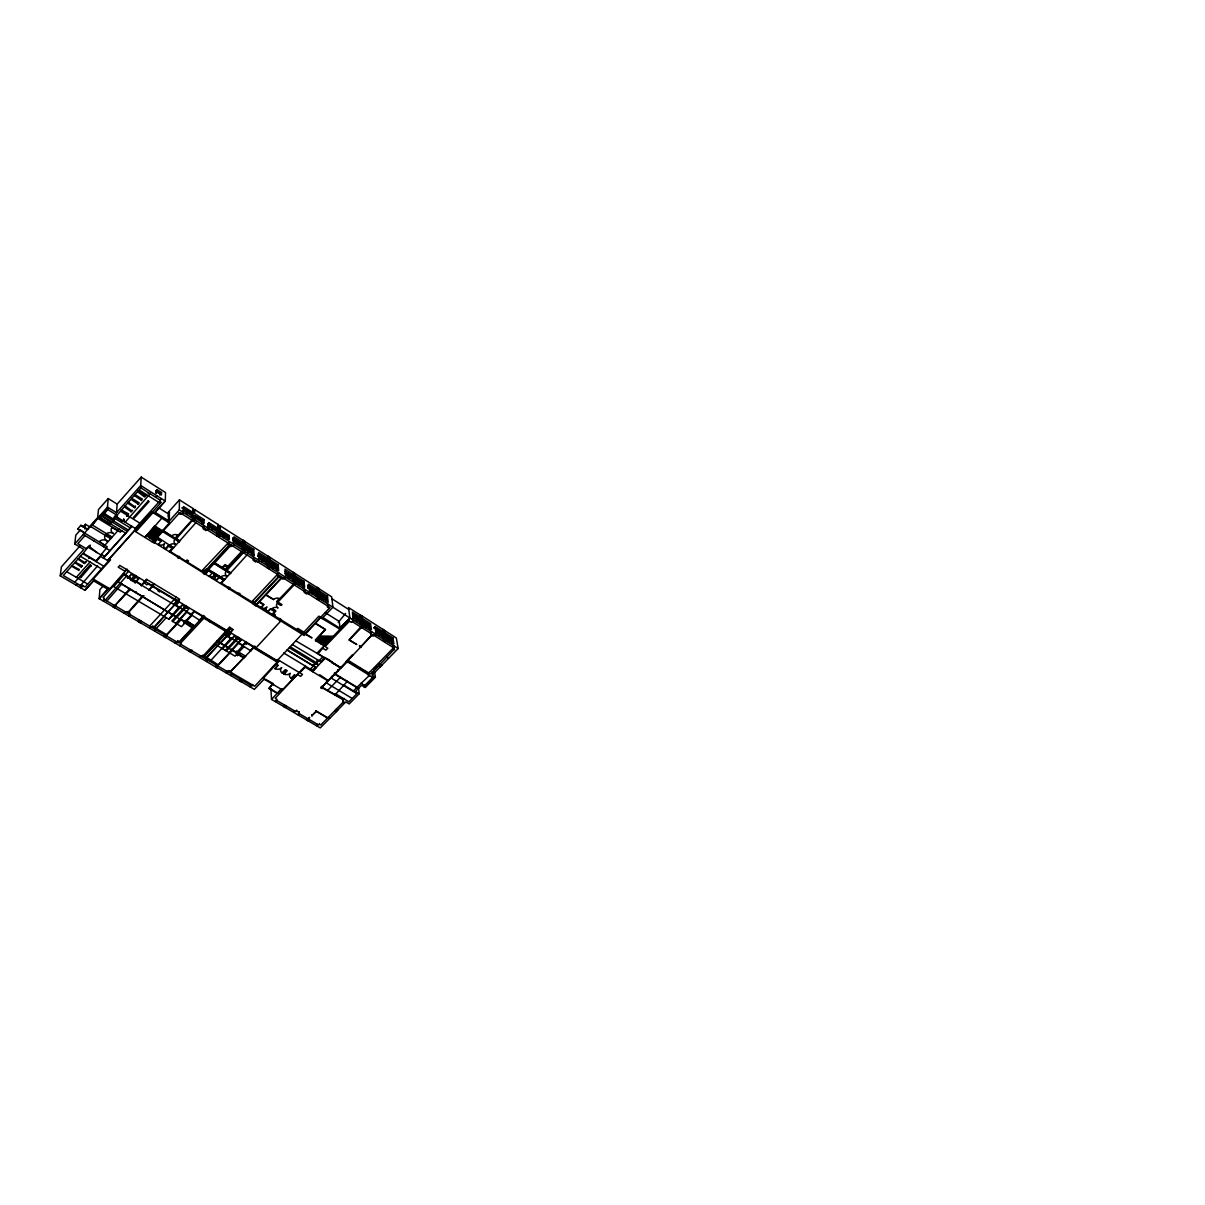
<?xml version="1.0" encoding="UTF-8"?>
<svg xmlns="http://www.w3.org/2000/svg" width="1205" height="1205" viewBox="0 0 1205 1205"><rect width="100%" height="100%" fill="white"/><g stroke="black" fill="none" stroke-linecap="round" stroke-linejoin="round"><path stroke-width="1.5" d="M196.264 522.277L169.845 551.98M194.638 517.532L194.638 519.656L218.406 534.719L218.286 532.535L217.141 533.499M194.788 509.399L194.653 513.586L204.037 519.551L204.052 523.512L183.416 510.423L183.476 506.492L192.936 512.502L191.625 516.162M245.986 641.934L242.883 645.217L226.254 635.261L229.357 631.962L228.86 630.471M192.725 520.033L176.261 538.831M192.921 516.448L192.905 518.557L179.289 509.926L179.455 499.864L192.951 508.465L192.936 512.502M191.61 519.988L193.041 518.421L192.951 508.465M199.759 620.319L190.541 614.294M190.827 613.993L190.541 614.987M191.565 517.171C194.08 513.541 184.169 507.29 187.046 514.294L186.865 510.619L182.392 508.194M191.881 650.067L190.511 652.251L188.854 651.287L190.224 649.826M192.303 519.762L175.84 537.882M184.998 621.117L188.613 624.401M185.404 620.68L184.546 621.464L180.102 618.632M186.67 514.339L186.7 510.8M185.826 620.214L194.442 626.043M192.197 627.895L183.928 622.277M181.142 643.786L179.891 645.835M179.56 606.612L168.685 619.084M178.927 512.893L180.268 514.399L181.172 513.39M177.647 601.596L175.358 604.097M178.717 540.683L179.229 541.678M178.973 540.397L175.026 538.62L177.994 535.171M177.09 642.129L177.918 640.548M176.774 601.702L175.659 601.747L176.472 600.843M177.15 599.909L174.017 603.991L191.203 614.279L194.321 610.92M175.252 538.756L177.978 535.186M174.981 604.503L168.7 611.312M168.384 611.658L154.406 627.504L166.591 634.628M168.504 515.439L168.474 520.635M168.489 545.398L168.881 544.976M168.308 522.277L169.272 521.193L169.348 514.52L158.518 507.697M166.847 635.412L165.462 637.596L163.775 636.617L165.145 635.14M179.455 499.864L168.474 512.05L168.384 515.589L169.348 514.52M163.036 530.471L171.351 536.33L172.044 535.592A4.895 4.037 1.1 0 1 177.632 535.02L178.144 535.276M155.144 512.336L165.281 501.069L165.552 492.589L141.196 477.09L117.171 504.112L116.508 512.712L107.471 507.124L108.224 498.554L117.171 504.112M162.193 517.758L145.007 537.46M161.515 492.529L160.205 493.975L155.822 491.188L157.117 489.742L161.515 492.529L161.425 494.999L156.304 491.474L156.228 493.161M159.527 500.678L161.154 502.38L136.858 529.432L115.906 516.508M159.843 494.863L160.039 493.839L160.009 494.683M322.609 686.91C317.879 686.534 323.934 690.721 322.624 686.925M151.996 627.444L152.824 625.847M157.147 536.993L173.595 547.853M157.117 489.742L156.048 493.071M151.559 586.654C152.267 581.729 155.279 589.516 151.604 585.976M107.787 560.656L151.845 511.282M345.986 661.5C349.089 665.13 347.823 657.614 346.061 662.148L328.197 680.539L319.762 674.785M150.459 493.297L125.154 522.217M142.311 596.159L127.459 613.074M142.552 595.888L143.711 595.857M143.772 582.331L146.844 584.892L147.914 583.702L151.303 585.735M146.212 535.487L153.427 540.623M122.292 520.997L124.266 519.732L122.82 521.328L115.575 516.87L141.241 487.453M116.508 512.712L140.729 485.51L141.196 477.09M138.304 490.751L145.654 495.797M129.718 588.673L114.852 605.693M129.131 588.326L129.387 588.959M134.945 494.517L142.009 498.93M131.601 498.283L139.283 502.922L138.063 504.277M126.841 575.689L105.317 600.105M127.097 569.091L109.836 588.838L93.297 579.063L110.544 559.873L109.459 558.487M136.436 581.503L135.276 582.768L127.489 577.391M131.194 526.239L131.375 527.052M128.257 502.033L134.915 506.883L135.502 506.221M180.509 619.581L165.778 635.502L103.54 599.066L104.353 598.177L103.088 597.424L123.799 573.866M124.386 574.213L113.782 586.579M121.81 583.973L106.914 601.039M123.618 519.521L123.769 518.722M124.913 505.784L131.571 510.619L132.64 510.348L130.863 511.748M115.334 605.241L130.11 589.637M117.156 581.202L193.026 627.022M115.951 605.603L114.52 607.817L112.773 606.808L114.159 605.287M121.163 510.001L127.82 514.821L126.555 516.237M116.388 514.189L113.782 517.713L114.882 518.391M114.114 518.647L113.948 519.445L117.427 515.529L106.838 508.992L99.187 517.623L109.775 524.115L111.206 522.518M106.07 547.537L107.29 546.799L77.723 528.92L80.916 525.29L87.709 529.402L80.916 525.29M106.658 547.883L100.919 554.903M112.909 606.657L99.141 598.614L99.94 589.546L103.479 585.63M108.043 509.037L100.331 518.331M97.62 565.838L80.479 585.57M100.678 515.348L111.658 522.789M79.816 577.255L90.315 564.919L91.203 565.446L80.72 577.782L79.892 576.562L80.78 577.075M88.387 547.386L101.145 555.038L95.933 560.852L83.175 553.231L88.462 546.693M97.123 552.628L88.929 546.166M84.922 529.115L85.434 524.265L90.134 527.142L98.418 517.804M93.568 580.84L85.013 590.36L60.25 575.87L83.823 549.405L74.77 543.982L75.779 535.171L80.615 529.718M60.25 575.87L61.38 566.862L79.831 546.106M202.124 616.373L203.238 615.454L204.714 616.342L203.253 617.532L202.124 616.373L202.214 617.683M229.327 631.39C227.655 634.417 225.305 629.251 228.845 630.456M229.116 632.248C230.592 636.24 232.911 629.733 228.769 632.128M179.184 601.943L178.912 600.452L177.075 600.677L177.331 602.169L179.184 601.943L176.111 605.241M205.227 573.685C201.19 567.676 203.69 580.298 208.088 570.552M228.363 587.935C229.025 592.032 232.158 586.594 228.272 587.317M252.929 603.072C253.562 607.109 256.71 601.747 252.839 602.455M255.159 604.458C255.129 608.721 259.723 602.786 254.963 604.323M279.063 619.189C279.665 623.136 282.798 617.864 278.957 618.557M174.951 539.238L174.62 539.644A4.624 3.826 0.9 0 0 175.779 544.539A4.579 3.766 0.9 0 0 169.8 544.961L165.688 549.435M345.579 613.481L338.244 622.413M268.956 688.492L272.887 683.642L268.956 688.492L277.421 693.462L281.533 689.2L280.178 689.893M279.229 691.068L271.532 699.427L283.672 706.522M226.284 571.155L225.953 571.562A4.519 3.705 -2.1 0 0 226.977 576.291A4.474 3.66 -2 0 0 221.163 576.728L220.771 577.09M104.248 513.255L107.667 509.354M83.025 526.992L85.434 524.265M108.224 498.554L98.464 509.564L97.695 517.548L87.769 528.739M74.77 543.982L107.471 507.124M96.174 520.183L93.463 523.633M85.028 535.547L77.843 543.636L86.218 548.652L90.375 545.157L88.869 546.844M93.388 540.593L94.065 541.015M110.649 523.919L115.334 518.677L130.276 527.88M106.793 540.744L106.974 540.834A5.302 4.338 3.7 0 1 105.453 534.794L110.393 537.023L106.025 534.146A5.302 4.338 3.7 0 1 113.481 533.574A5.302 4.353 3.7 0 1 111.96 527.504L116.734 529.929M89.516 557.674L88.809 558.472L90.059 558.005M128.604 513.933L121.524 510.197M144.962 495.632L145.82 495.617L144.585 496.987L137.852 491.881M79.259 569.513L72.014 565.748M81.338 567.178L74.831 562.584M82.422 565.973L75.207 562.163M84.501 563.639L77.963 559.075M86.398 561.53L85.088 562.645L78.34 558.653M141.392 500.557L141.904 499.066M148.426 492.679L147.432 492.86M116.569 529.808L111.96 527.504M103.63 544.585L99.533 541.422A5.302 4.323 3.7 0 1 106.989 540.834M76.307 577.331L89.983 562.027M103.54 546.724L119.235 529.176M74.74 582.211L90.315 564.919M121.705 530.697L120.395 532.158L97.635 518.225M96.084 561.605L100.723 556.424L108.45 561.063L85.148 587.016L81.232 584.726M76.005 585.088L77.256 583.687M155.581 497.198L156.876 495.737M103.314 557.975L131.737 526.269M103.479 558.081L131.902 526.374M80.464 587.694L81.714 586.293M159.994 500L161.289 498.539M83.446 586.022L82.693 586.865L63.308 575.523L82.784 553.667L103.826 566.214M135.201 528.408L160.446 500.286L141.211 488.115M107.637 560.566L136.044 528.935M152.96 512.667L136.075 531.45L134.93 530.742M84.907 590.284L94.412 579.726M154.059 513.36L165.175 500.994M154.541 526.133L145.594 536.797M168.354 516.237L169.438 515.243L168.474 516.312M156.198 531.315L149.751 538.484M99.141 598.614L107.682 589.17M169.167 521.132L179.289 509.926M99.262 598.689L108.736 588.191M152.252 541.919L169.393 522.955L151.815 511.944M153.351 541.828L179.831 512.547L330.004 607.531L304.428 634.282L221.449 583.145L247.296 554.571M125.305 574.845L128.89 570.884L119.792 565.416L118.211 567.178L125.471 571.532M103.299 601.039L104.549 599.668M182.091 513.978L183.386 512.532M127.444 578.084L128.604 576.818M127.625 578.189L131.586 574.077L127.775 578.28M158.292 544.434L161.274 540.955L156.695 538.123M130.893 580.132L135.171 575.418M131.932 580.765L136.21 576.035M134.96 582.572L138.921 578.46L135.111 582.663M174.846 539.358L175.704 538.424M193.327 521.087L194.758 519.506L193.041 518.421M194.999 516.192L198.012 517.819M198.222 517.819L202.53 520.967L202.545 524.401M169.318 551.664L173.159 547.447L169.544 545.217M178.461 541.617L179.319 540.683M169.559 551.815L173.309 547.688M178.777 541.678L179.56 540.819M134.855 591.911L135.713 591.836M135.05 592.559L135.879 591.67M141.241 585.766L146.905 579.545M202.53 520.967L204.037 519.551M124.175 613.255L125.425 611.884M202.771 527.052L204.067 525.636M126.344 612.426L127.158 611.522L130.05 613.225L129.236 614.113M216.855 533.469L216.795 530.019L218.21 528.558L208.992 522.714L207.712 524.13L217.156 529.854L207.878 523.949L207.953 527.82M154.119 583.883L149.074 589.998M143.726 595.662L127.805 613.285M148.908 590.164L154.466 584.079M206.748 529.567L205.874 530.531L203.012 528.724L203.886 527.097M129.146 616.162L130.396 614.791M207.772 530.215L209.068 528.799M212.517 526.901L212.366 530.336M212.532 527.037L216.795 530.019M218.21 528.558L218.256 524.356L218.451 534.523L217.111 536.135M185.901 561.229L187.046 559.964L188.583 560.912L187.438 562.163M208.992 522.714L209.037 526.675L229.312 539.524L229.191 535.547L219.882 529.628L219.928 525.425L220.154 535.592L218.813 537.204M139.825 620.319L138.455 621.81L140.157 622.804L141.527 621.313M223.452 533.845L227.85 536.767M227.971 539.192L227.896 536.948L229.191 535.547M149.691 626.088L176.276 597.198M149.646 628.151L150.896 626.796M229.372 541.663L202.139 570.552M228.875 545.353L205.076 571.185L203.856 570.432L202.696 572.239M204.971 572.164L207.034 569.227M213.692 561.997L207.426 569.498L224.386 579.982M230.411 544.539L214.023 562.328L230.968 572.872M231.164 545.021L205.242 573.143L170.221 551.559M154.707 629.025L155.505 628.136M231.857 545.458L230.833 546.573L228.137 544.871L229.146 543.078M155.43 629.447L166.29 617.668M154.632 631.058L155.882 629.718M233.017 546.196L234.312 544.796M237.174 542.837L233.032 540.322M237.551 542.928L241.738 545.85L241.889 549.314M168.851 619.189L182.814 604.85A4.519 3.645 -0.8 0 1 184.199 607.35L184.169 607.817A4.519 3.645 -0.8 0 1 183.371 609.564A4.458 3.6 -1.2 0 1 184.681 608.645L185.193 608.435A4.458 3.6 -1.2 0 1 189.095 608.615L175.93 623.377M182.512 604.639L169.001 619.265L113.195 586.233M209.534 576.02L212.502 572.631M218.451 534.523L243.485 550.595L243.049 540.367L244.736 541.226L245.187 551.453L243.772 552.99M243.591 544.826L252.628 550.564L252.914 556.168L254.059 555.219L253.743 549.36L244.705 543.606L244.736 541.226M185.841 605.829L171.863 620.967L181.473 626.66L191.957 615.363L186.519 612.11M211.944 577.918L215.093 574.499M241.738 545.85L232.972 539.885M176.276 617.065L117.427 581.548M221.976 567.826L225.034 564.543L228.814 566.892L225.621 570.101M222.142 567.932L222.458 567.585A4.76 3.916 -1.9 0 1 227.233 566.305L228.814 566.892M172.872 621.554L186.85 606.431M213.496 578.882L216.659 575.463M224.823 569.604L241.512 551.559M242.19 551.995L243.621 550.459L243.169 540.232M176.246 623.557L187.106 611.824M209.399 575.93L209.881 576.186A4.534 3.72 -1.3 0 0 212.683 576.638L213.255 576.547A4.534 3.72 -1.3 0 0 215.68 575.267A4.474 3.675 -1.7 0 0 214.836 577.029L214.806 577.511A4.474 3.675 -1.7 0 0 216.147 580.042L219.415 576.879M216.584 580.358L219.596 577.014M225.938 570.296L226.239 569.272M242.868 552.417L226.495 569.423M180.931 619.837L166.2 635.758L178.31 642.837L194.11 625.847M226.932 570.357L243.29 552.688M220.394 577.511L223.889 579.665M247.838 549.601L248.215 553.321M248.004 549.555L243.726 547.115M220.575 583.25L223.512 580.087L206.01 569.272L203.058 571.773M183.913 622.985L194.442 611.628L202.711 616.599L199.428 620.123M253.743 549.36L252.463 550.73L243.425 544.991M248.381 553.155C244.223 542.777 264.016 561.635 243.666 546.678M252.704 555.897L252.357 552.598M174.77 642.837L176.02 641.497M252.869 558.743L254.165 557.358M253.969 559.436L253.125 560.34L255.806 562.027L256.635 561.123M192.152 626.495L193.267 626.751M179.44 642.175L203.344 616.478M204.714 617.291L180.012 643.832L217.307 665.672L238.861 642.807M257.945 561.952L259.226 560.566M257.81 556.047L262.042 558.337L262.298 562.253M262.253 558.608L266.365 561.485L266.576 564.964M243.832 550.414L244.976 549.45L245.067 551.604L268.233 566.275L267.691 555.851L293.553 572.541L293.749 574.8L292.469 576.156L285.163 571.516L292.634 575.99M208.661 621.268L209.625 620.244M210.107 622.126L210.77 621.434L226.826 631.058L226.796 631.992L202.485 617.397M266.365 561.485L257.795 555.791M237.792 593.206L239.87 593.417L239.223 594.095M266.953 567.645L268.369 566.139L267.691 555.851M268.579 568.685L269.995 567.163L269.302 556.876L269.86 567.299L294.457 582.889L294.261 580.72M272.601 565.16L269.739 563.624M269.333 559.271L278.204 564.919L276.924 566.275L269.528 561.575M269.694 561.41L277.09 566.109L277.21 569.784M199.653 657.388L200.904 656.077M251.755 601.822L278.807 572.962M252.086 602.018L252.719 601.34L254.345 602.349L278.641 576.457M225.199 631.028L225.757 629.733M202.771 655.128L201.958 655.987M202.289 656.891L229.748 626.901M203.027 657.312L230.501 628.046M254.571 602.786L279.048 576.713M203.434 657.553L230.908 628.287M205.332 658.668L232.806 629.417M256.605 604.082L281.081 578.008M205.739 658.909L220.394 642.581M220.711 642.958L233.198 629.673L229.763 627.594M257.042 604.292L259.12 602.093L263.639 604.895L260.732 607.983M281.488 578.264L266.049 594.713L273.671 599.442A4.654 3.796 -4.7 0 1 279.394 598.524L276.804 601.943L280.705 605.196M228.257 636.466L231.36 633.167M207.17 659.738L207.968 658.879M283.762 578.28L282.919 579.168L277.587 575.794L278.37 574.228M206.537 661.409L207.772 660.099M284.335 578.656L285.63 577.285M210.001 661.394L231.571 637.746M293.553 572.541L331.676 596.837L332.926 607.245L321.961 618.542M234.373 635.758L222.292 648.591L234.809 636.044A4.413 3.54 -3.5 0 1 236.075 638.936L235.984 639.373A4.413 3.54 -3.5 0 1 235.261 640.623A4.353 3.494 -3.8 0 1 237.069 639.524L237.596 639.373A4.353 3.494 -3.8 0 1 240.864 639.674L229.251 652.718M260.581 607.907L263.925 604.428L259.497 601.687L265.733 595.044L273.565 599.623M288.552 578.882L288.417 575.222L292.604 577.873M295.135 573.55L296.084 583.913L319.958 598.81L318.542 600.286M225.365 650.414L237.912 637.099M228.257 647.718L217.277 640.909M226.344 650.986L238.876 637.686M216.704 665.326L215.334 666.757L190.631 652.116M279.711 598.674L277.014 601.536L293.719 583.943M293.674 572.405L294.592 582.753L293.116 583.566M229.116 652.643L241.331 639.93M267.374 612.08L270.281 608.992L274.589 611.658L271.682 614.746M267.51 612.17L270.764 608.645L275.463 610.739L272.36 608.42A4.353 3.555 -4.8 0 1 278.054 607.968A4.398 3.6 -5 0 1 277.12 603.374L281.262 605.407L282 604.624L277.918 602.093L294.171 584.877M232.354 650.399L217.713 665.913L229.462 672.797L245.398 655.957M216.96 667.706L215.469 666.636L216.96 667.706L218.301 665.552M294.773 585.253L296.189 583.762L294.592 582.753M298.93 585.449L298.554 581.518L298.735 585.329M298.569 581.654L294.442 579.304M236.602 651.137L236.255 651.498M250.791 650.805L242.506 645.609M245.549 656.168L243.802 658.02L235.954 653.351L246.061 641.919M302.771 582.693L294.065 577.165L295.33 575.824L304.037 581.352L302.576 582.708L302.741 584.32M247.206 643.304L246.151 644.419L244.992 643.048M303.103 588.1L302.892 584.154L294.577 578.867M273.957 616.147L275.282 614.746L273.49 613.631L275.87 611.116L271.984 608.766M240.051 654.556L231.857 649.585M308.766 584.365L307.486 585.705L316.102 591.173L317.382 589.832L308.766 584.365L309.354 590.284L328.182 602.229L327.489 596.279L318.933 590.827M225.938 672.751L227.158 670.733M303.54 590.796L304.82 589.441M307.862 587.573L307.862 585.796M228.257 672.089L229.04 670.522M308.043 587.679L311.824 590.33L312.185 593.854M243.033 656.74L244.329 657.102M250.233 650.866L253.713 647.206M250.535 650.911L254.074 646.603M252.794 684.455L252.026 686.007L230.742 673.535L231.526 671.983M307.38 593.237L306.688 593.975L304.232 592.423L304.865 590.992M255.957 647.929L281.563 620.168M230.742 675.568L231.978 674.273M308.299 593.809L309.58 592.453M311.975 590.164L312.381 593.975M312.17 590.299L316.282 592.905M317.261 587.422L318.376 597.816L319.958 598.81L318.813 588.417L317.261 587.422L318.256 597.951M315.921 591.188L316.508 596.58M318.813 588.417L319.822 598.945L361.907 625.606L361.59 623.422M316.102 592.8L308.013 587.407M240.744 679.409L239.388 680.825L240.985 681.759L242.341 680.328M316.975 599.292L318.376 597.816M322.338 596.746L326.6 599.322L318.045 594.035M327.489 596.279L326.043 597.605L326.224 599.231L318.21 593.869M296.746 629.552L297.816 628.423L305.498 633.167M326.555 601.672L326.374 597.439L319.25 592.905M249.812 686.714L251.032 685.434M327.158 605.738L328.438 604.398M126.615 570.281L277.12 660.641L319.009 616.056M229.055 671.245L254.707 686.278L277.572 661.605M305.061 666.35L282.347 689.923L263.051 678.52L279.44 660.626M264.272 679.002L254.36 689.381L241.105 681.623M264.603 679.454L263.157 677.647M276.472 663.729L277.918 665.281L274.921 668.67L277.948 665.506L276.337 663.865M282.211 673.023L285.314 669.92L286.895 670.869L283.883 674.017L286.865 670.643L285.525 669.829L282.211 673.023A4.865 3.871 -6.1 0 1 281.729 667.555A4.88 3.886 -5.7 0 1 274.921 668.67M273.58 684.741L271.938 683.732M320.259 636.511L315.755 641.181L320.861 636.511M327.248 636.556L320.56 643.681M295.782 675.975L294.427 675.162L291.113 678.34L294.216 675.252M322.925 617.547L340.126 628.347L349.917 618.014L348.516 607.561L360.416 615.137L360.732 617.427L359.301 618.752M350.022 618.075L339.087 628.633M348.787 620.168L317.005 653.17M296.626 710.152L295.888 711.688L276.231 700.18L277.029 699.352L275.207 698.282L297.831 674.032M297.891 674.74L300.617 676.367L302.485 674.438L299.759 672.812L305.196 667.163L305.001 665.642M372.134 634.93L340.925 667.841L318.03 653.833L323.106 647.793M323.181 648.501L325.892 650.158L327.775 648.215L325.064 646.543L349.45 621.223M348.878 620.861L351.257 622.352L352.071 621.509L371.517 633.8L370.688 634.643L373.143 636.195L373.851 634.658M275.177 701.551L276.412 700.286M352.252 621.614L353.517 620.289M355.596 618.12L356.288 621.795M355.791 618.24L356.439 621.629M360.416 615.137L362.042 615.966L363.428 626.57L384.606 639.976L384.244 637.776M312.472 665.311L312.728 665.085A4.233 3.374 -7.3 0 1 315.71 664.015L316.252 664.015A4.233 3.374 -7.3 0 1 318.24 664.618A4.263 3.419 -7.5 0 1 317.005 663.232L316.855 662.81A4.263 3.419 -7.5 0 1 317.412 660.235L317.623 659.979M362.042 615.966L396.34 638.017L398.147 648.561L381.593 665.461M322.579 657.132L310.303 669.061M359.542 620.379L353.05 615.996M359.753 620.635L352.945 616.433M320.846 661.937L324.266 657.614M312.667 671.155L316.072 667.63L287.151 650.143M325.184 658.216L321.374 662.148L292.438 644.615M284.892 705.256L283.552 706.642L285.088 707.546L286.428 706.145M360.641 626.916L362.042 625.47L360.536 615.002M356.65 644.374L348.893 640.021L361.108 626.6M361.515 627.474L349.435 639.87L356.665 644.464M362.163 627.88L363.564 626.434L362.042 625.47M365.763 624.19L365.959 627.91M340.277 667.314L332.008 662.901L332.249 661.876M362.253 618.391L370.522 623.648L369.091 624.973L369.498 626.434L361.59 621.418M361.47 621.855L369.709 626.69L361.425 621.434M381.849 633.077L383.28 631.766L375.086 626.555L373.821 627.85L382.015 633.062L382.889 638.379M293.628 712.351L294.863 711.086M370.492 633.152L371.758 631.842M360.611 646.302L360.747 647.431L359.406 645.549M327.805 680.162L322.533 686.986L322.533 686.202M352.237 654.993L347.447 659.933M358.638 688.206L335.216 673.941L347.191 661.605L369.498 675.357L357.463 686.835M352.628 655.234L347.884 660.099M319.446 723.527L318.723 725.064L298.358 713.134L299.096 711.598M321.374 687.392L322.88 688.176M378.566 632.324L378.807 636.059M298.283 715.062L299.503 713.797M376.352 634.749L374.981 635.366M384.711 641.527L386.218 640.789L384.516 630.275L384.757 632.715L383.506 633.996L391.64 639.162M307.847 718.692L306.507 720.063L308.013 720.952L309.354 719.566M309.354 717.382L308.42 718.346M315.951 711.748L311.718 715.755L316.087 711.432M309.655 717.562L308.721 718.511M388.236 638.454L388.492 642.19M334.794 694.17L334.945 694.939L347.432 681.232M334.945 694.939L335.894 693.96L348.923 701.807L357.734 692.815M391.474 639.192L392.89 637.882L384.757 632.715M391.745 640.819L385.69 636.722M391.956 640.94L385.314 636.993M316.418 725.666L317.638 724.416M394.276 646.106L392.905 646.708M361.169 683.054L364.799 685.916L372.842 677.707L367.706 674.544L369.122 672.285M393.975 647.386L369.423 672.48M319.521 724.25L320.771 724.988L343.771 701.506L342.762 700.903L344.404 698.418M374.137 669.814L377.587 666.305M369.212 672.993L370.839 673.987L394.472 649.058M336.105 709.323L337.746 710.302L320.259 727.91L308.134 720.831M337.596 710.212L345.76 701.897L349.179 703.946L359.211 693.719L358.503 688.311M380.313 666.742L372.044 675.192L375.388 677.24L365.266 687.558L361.515 685.268L355.46 691.444L359.211 693.719M363.774 686.654L372.661 677.602M182.286 511.417L183.416 510.423M207.908 527.654L209.037 526.675M257.96 559.361L259.105 558.412L258.774 552.553L267.706 558.246L266.441 559.617L258.985 554.872M255.023 647.808C256.605 643.832 250.098 648.38 255.023 647.808L276.758 661.033L276.773 660.25M352.071 618.978L353.216 618.105L352.402 612.125L360.732 617.427M374.86 633.423L376.02 632.565L375.086 626.555M384.591 639.584L385.736 638.725L386.097 640.924L398.147 648.561M319.973 636.3L333.89 636.421M319.777 636.496L333.695 636.617M77.723 528.92L83.205 531.661M138.921 578.46L138.409 578.204A4.579 3.705 1.5 0 0 134.96 577.843L134.403 578.008A4.579 3.705 1.5 0 0 132.55 579.153A4.639 3.751 1.8 0 0 133.258 577.843L133.348 577.361A4.639 3.751 1.8 0 0 131.902 574.288L131.435 573.972M158.141 544.344L158.653 544.615A4.654 3.826 1.6 0 0 164.588 543.696A4.594 3.781 1.2 0 0 165.145 548.621L168.64 545.519L172.661 547.989M152.809 626.555L153.909 627.202L179.666 599.246L146.392 579.228L141.392 585.6M177.903 641.271L180.81 642.973M202.771 655.836L203.826 656.454M204.232 656.695L206.13 657.81M218.105 664.829L206.537 657.327M296.686 710.86L299.156 712.321M114.641 607.682L138.575 621.675M140.277 622.669L163.895 636.481M165.582 637.46L188.989 651.152M217.081 667.585L239.509 680.705M285.208 707.41L306.627 719.942M269.257 688.191L277.722 693.161M66.712 571.697L87.784 584.079M265.552 679.319L273.038 683.491M78.928 569.528L78.912 570.477L71.637 566.169M280.855 689.004L282.452 689.049M328.137 717.472L329.628 718.346M93.463 580.78L107.802 589.23M214.445 643.937L235.05 656.153L244.118 646.573L238.289 643.078M82.091 566.004L81.292 566.877M80.419 556.318L101.446 568.85M185.977 620.756L194.592 625.877M237.701 651.498L245.654 656.228M86.037 561.59L84.471 563.337M334.885 710.573L336.526 711.553M90.239 565.612L91.128 566.139M216.96 641.241L244.073 657.358M153.261 586.91L158.683 590.164L157.991 590.932L159.647 591.926L160.355 591.173L177.572 601.506M203.043 616.794L209.324 620.56M246.091 642.626L254.029 647.386M253.562 647.883L277.617 662.313M342.883 702.41L344.374 703.313M294.141 675.207L295.662 676.11L295.722 675.267M123.482 573.746L141.542 584.561M123.754 574.559L179.394 607.847M223.528 634.252L231.42 638.966M101.401 554.375L104.745 556.379M322.759 688.115L343.154 699.698M305.196 667.163L327.881 680.87M83.22 534.463L109.926 550.58M287.272 650.022L315.695 667.269L312.261 670.04M91.851 524.732L112.155 537.099M106.025 534.146L110.333 536.782L109.76 537.415L105.453 534.794M335.367 673.791L334.915 672.842M290.345 646.814L316.915 662.991M358.337 688.522L334.9 674.273L320.997 687.799M90.405 526.359L110.709 538.695M289.351 647.853L315.921 664.015M90.375 527.112L93.297 523.798M98.946 516.734L125.621 533.092M328.122 659.361L330.863 661.033M340.518 667.856L325.109 657.508M295.948 640.94L325.064 657.99M152.704 541.422L304.187 635.502L320.922 617.246M134.644 531.074L154.074 543.048L157.478 539.283L161.003 541.452M103.359 512.923L114.385 519.717M102.35 514.053L128.348 530.034M101.205 515.333L127.218 531.315M208.601 569.498L224.808 579.53M148.983 533.047L156.213 537.52M319.174 638.273L327.278 643.289M168.158 545.865L172.27 548.426M148.049 534.086L155.279 538.56M318.256 639.222L326.359 644.238M373.445 673.761L371.848 672.149M317.337 640.186L325.44 645.187M147.115 535.125L154.361 539.584M305.633 633.996L312.02 637.927L305.452 634.192M316.433 641.135L324.537 646.136M260.988 607.727L262.344 608.239A4.428 3.6 -4.2 0 0 266.968 606.974A4.368 3.555 -4.6 0 0 266.666 610.89L267.631 611.809M348.426 661.696L368.188 673.234M128.498 514.053L126.796 515.966M152.719 528.905L159.949 533.393M326.178 636.556L330.923 639.494M151.785 529.944L159.015 534.433M323.693 636.526L330.004 640.442M120.605 511.221L141.557 524.205M150.851 530.983L158.081 535.457L154.978 525.742M321.223 636.511L329.101 641.391M149.917 532.008L157.147 536.496M320.078 637.325L328.182 642.34M315.59 623.588L325.169 629.552L315.273 640.247L325.591 629.507L315.785 623.392M163.338 530.787L179.831 541M124.446 506.928L131.33 511.824M155.129 526.224L162.374 530.727M213.707 562.675L230.652 573.219M154.707 526.706L161.952 531.179M162.6 531.601L179.063 541.843M214.038 563.594L230.23 573.67M331.089 636.571L332.746 637.596M153.653 527.865L160.898 532.354M328.664 636.571L331.842 638.545M135.382 506.341L134.237 507.621M359.497 646.226L360.702 646.995L371.833 634.734M127.79 503.178L134.915 507.817M388.477 658.427L386.88 656.8M155.038 512.276L169.272 521.193M319.084 616.734L340.051 629.236M131.134 499.412L138.229 504.097M325.335 612.712L339.177 621.418L340.126 628.347M134.493 495.647L141.557 500.376M329.266 608.299L327.399 607.124L328.046 605.678M394.577 649.751L393.146 648.23M139.403 490.134L160.31 503.329M168.474 512.05L169.664 512.788M182.181 507.923L191.64 513.933M194.849 515.966L202.741 520.967M220.154 532.023L227.896 536.948M232.821 540.066L241.934 545.85M243.515 546.844L252.568 552.598M259.03 556.695L266.546 561.485M269.589 563.413L277.06 568.142M285.254 573.354L292.8 577.873L285.404 573.173M294.231 579.048L303.103 584.41L294.382 578.882M307.682 587.588L316.463 592.89L307.832 587.407M319.235 594.924L326.435 599.488M362.705 622.518L369.543 626.856M375.553 630.667L382.482 634.809L375.704 630.501M385.238 636.812L392.107 640.924L385.389 636.647M212.155 527.082L208.088 524.22L208.119 527.654M220.289 532.249L223.256 533.71L223.392 537.596M285.389 573.565L288.206 574.951L288.507 578.581M302.756 584.591L298.765 581.789L299.081 585.284M318.075 594.306L322.127 596.49L322.729 600.271M375.629 630.848L382.166 634.99L376.005 630.577M254.059 555.219L234.237 542.657L234.041 536.812L243.139 542.612L241.859 543.997L232.761 538.213M259.105 558.412L278.641 570.808L278.204 564.919M353.216 618.105L371.426 629.643L370.522 623.648M376.02 632.565L393.899 643.907L392.89 637.882M243.621 550.459L245.187 551.453M268.369 566.139L269.995 567.163M386.218 640.789L384.726 639.84L383.024 629.341L383.28 631.766M140.729 485.51L165.281 501.069M373.957 635.351L394.095 648.079M194.653 509.549L218.12 524.491M219.807 525.561L243.049 540.367M244.615 541.361L267.57 555.987M331.902 598.764L348.787 609.504M293.749 574.8L284.983 569.227L285.449 575.131L304.609 587.272L304.037 581.352M232.911 538.033L242.024 543.832L242.25 549.405M257.855 554.014L266.591 559.436L266.953 565.055M294.216 576.999L302.922 582.527L303.464 588.191M307.652 585.54L316.267 591.007L316.704 595.165M352.688 614.158L359.632 618.572L360.265 623.015M361.349 619.792L369.423 624.793L370.086 629.236M373.987 627.685L382.181 632.896L383.1 638.635M383.657 633.845L391.791 639.012L392.544 643.47M319.099 593.071L326.224 597.605M352.538 614.324L359.482 618.737M362.374 620.575L369.257 624.958M233.183 539.885C241.738 544.871 242.642 542.506 242.1 549.585M243.877 546.678C252.478 551.649 253.171 549.254 252.749 556.333M257.945 555.61C266.636 560.566 267.043 558.141 266.787 565.22M269.95 563.232C277.527 567.043 277.21 565.687 277.225 570.402M285.6 573.173C293.327 576.999 292.649 575.568 292.845 580.388M155.987 491.007L160.37 493.794M182.347 507.742L191.806 513.752M194.246 515.424L202.907 520.801L202.922 524.491M219.551 531.495L228.061 536.767M269.754 563.232C286.775 576.984 268.911 558.292 273.038 568.775M386.097 640.924L384.726 639.84L383.22 640.578M154.451 525.847L157.689 535.894M391.625 639.027L392.393 644.66M388.07 638.469L388.688 642.31M378.4 632.339L378.988 636.18M379.982 663.85L381.729 665.552L380.479 666.832L378.732 665.13M369.257 624.808L370.071 630.26M369.378 626.871L369.905 630.426M374.589 671.878L375.388 677.24M365.582 624.205L366.139 628.031M372.556 676.894L372.842 677.707M368.504 672.917L347.703 660.084M360.25 618.617L360.717 621.885M359.949 618.421L360.416 621.69M359.467 618.587L360.084 624.19M364.513 685.103L364.799 685.916M354.737 664.949L354.33 665.356M357.162 687.151L353.457 690.932M356.8 692.965L343.711 685.027M356.424 693.342L330.727 677.767M348.2 660.4L347.929 661.409M351.709 698.162L325.998 682.648M340.623 677.09L327.986 690.073M343.47 699.382L322.247 687.302L322.081 686.052M337.867 669.799L338.198 670.869L337.746 669.935M335.141 672.616L335.216 673.941M326.194 597.439L326.706 601.867M334.749 673.008L334.749 674.423L334.282 673.49M331.706 676.758L331.496 676.367M321.961 596.656L322.368 600.301M325.365 657.674L312.622 671.637L312.607 670.447M321.464 661.274L320.997 661.003M327.308 717.517L315.846 710.739M327.067 717.758L315.605 710.98M312.863 670.613L283.717 652.99M302.741 582.542L303.253 587.919M311.794 714.881L312.02 715.936M293.011 575.885L293.433 580.72M298.689 672.194L277.512 659.481M272.872 568.956L272.586 565.04L272.676 568.82M276.246 660.807L254.104 647.311L230.562 671.411M270.869 688.417L271.532 699.427M255.34 603.359L255.189 604.579L255.144 603.238M242.506 543.771L242.642 546.965M233.198 540.156L233.303 543.606M231.42 649.149L231.586 649.932M229.116 631.119L229.04 632.294M223.467 533.981L223.543 537.43M219.973 533.604L220.018 535.728M219.641 576.638L212.125 571.983L211.914 572.917L212.276 571.818M217.156 529.854L217.231 533.559M216.96 529.839L217.066 533.725M216.915 529.974L216.99 533.679M202.696 520.786L202.711 524.22M291.128 678.34A4.85 3.856 -6.5 0 1 290.269 673.324L290.239 673.309A4.865 3.871 -6.2 0 1 283.883 674.017M177.481 556.936C178.656 561.364 181.744 554.27 177.481 556.936M148.215 500.934L133.424 517.457L134.312 517.999L149.104 501.491L148.215 500.934M237.46 655.565L237.355 652.673L237.46 655.565"/></g></svg>
